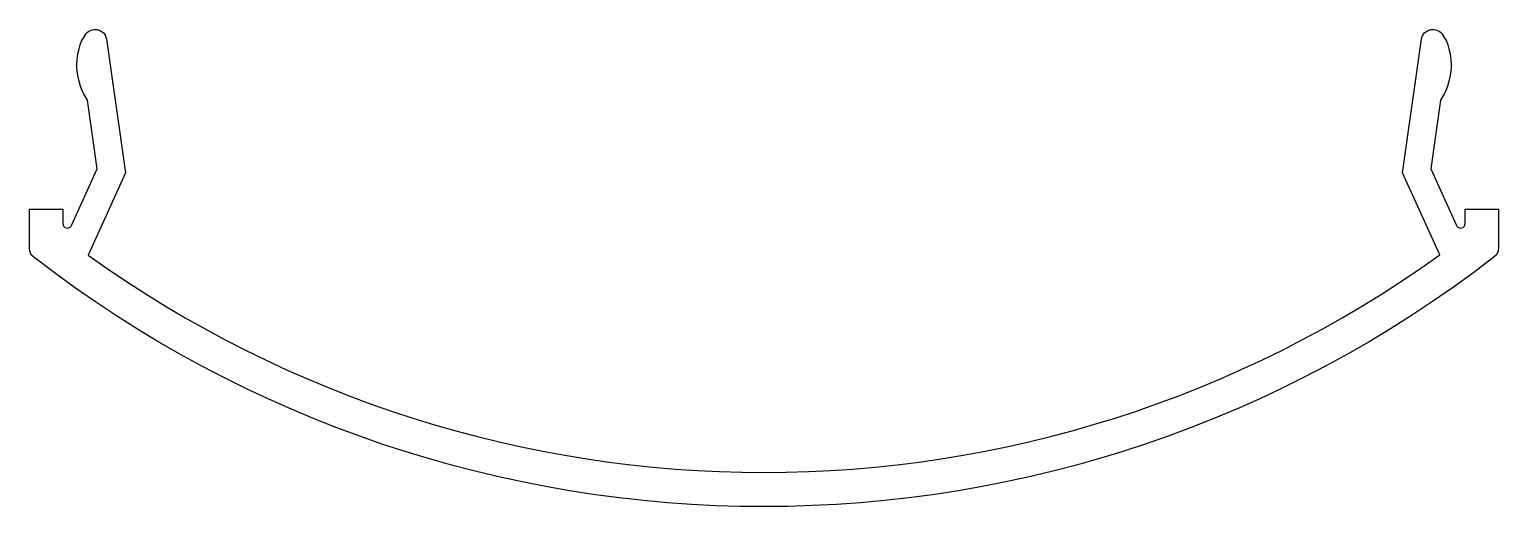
# Model space of a CAD drawing. Extents: x 132.1 to 196.5, y 188.9 to 209.9.
import ezdxf

# ---------------------------------------------------------------- set-up
doc = ezdxf.new("R2010")
doc.units = 0
doc.layers.get('0').update_dxf_attribs({"linetype": 'CONTINUOUS'})

msp = doc.modelspace()

# ---------------------------------------------------------------- linework, layer by layer
msp.add_lwpolyline([(196.501, 201.959), (196.499, 200.258, -0.231545), (196.305, 199.863, -0.342062), (132.266, 199.85, -0.231659), (132.072, 200.244), (132.07, 201.959), (133.54, 201.959, 0.002488), (133.536, 201.332, 0.807159), (133.919, 201.249), (135.046, 203.737), (134.616, 206.75, -0.246406), (134.358, 209.329), (134.52, 209.607, -0.710379), (135.447, 209.425), (136.285, 203.563), (134.645, 199.946, 0.322104), (193.921, 199.955), (192.286, 203.563), (193.124, 209.425, -0.710379), (194.051, 209.607), (194.213, 209.329, -0.246406), (193.955, 206.75), (193.525, 203.737), (194.652, 201.249, 0.807159), (195.035, 201.332, 0.002488), (195.031, 201.959)], format="xyb", close=True)

doc.saveas('drawing.dxf')
